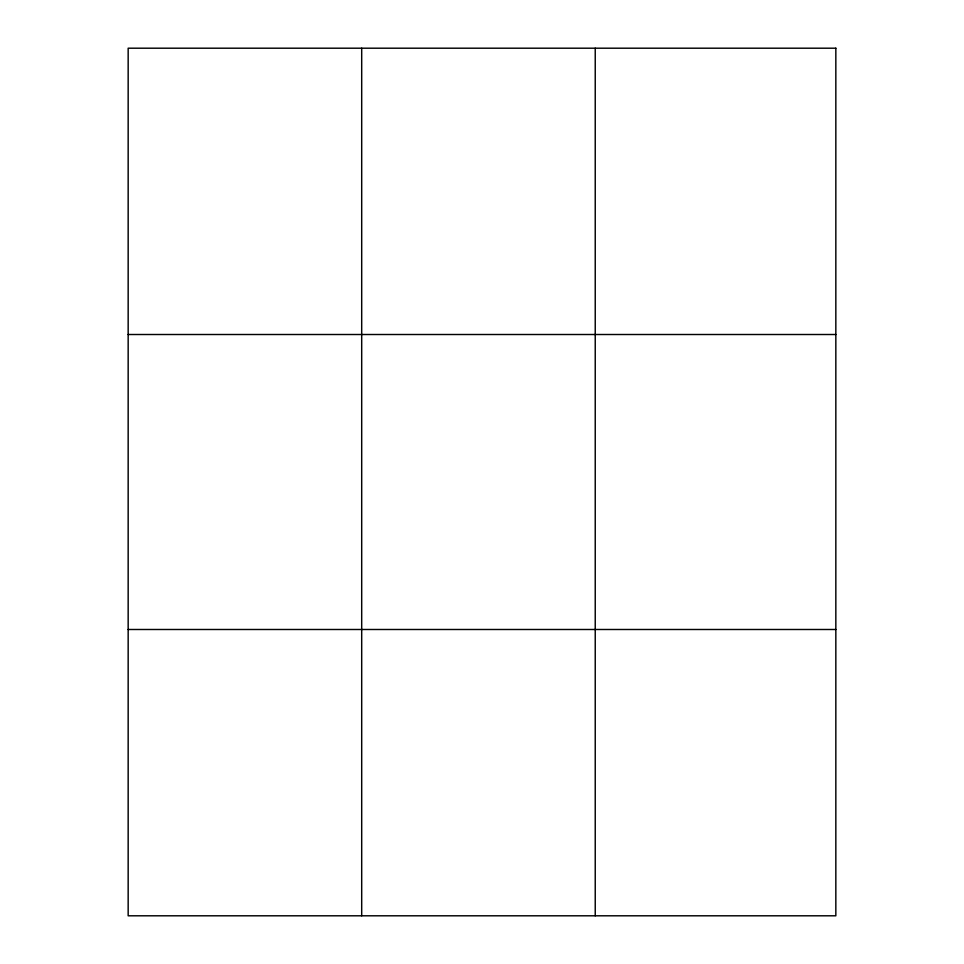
<?xml version="1.0" encoding="UTF-8"?>
<svg xmlns="http://www.w3.org/2000/svg" width="964" height="964" viewBox="0 0 964 964"><rect width="100%" height="100%" fill="white"/><g stroke="black" fill="none" stroke-linecap="round" stroke-linejoin="round"><path stroke-width="1.45" d="M361.693 48.2L361.693 915.8M595.234 48.2L595.234 915.8M128.164 334.508L835.836 334.508M128.164 629.492L835.836 629.492M835.836 48.2L835.836 915.8L128.164 915.8L128.164 48.2L835.836 48.2"/></g></svg>
